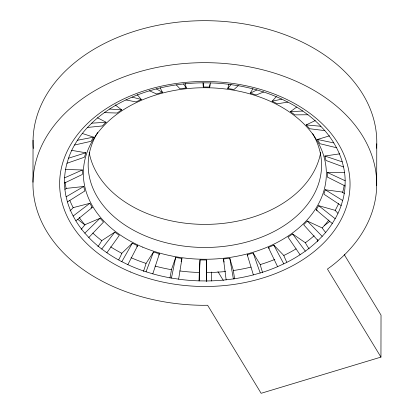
<?xml version="1.0" encoding="UTF-8"?>
<svg xmlns="http://www.w3.org/2000/svg" width="414" height="414" viewBox="0 0 414 414"><rect width="100%" height="100%" fill="white"/><g stroke="black" fill="none" stroke-linecap="round" stroke-linejoin="round"><path stroke-width="0.62" d="M64.506 183.029L64.605 177.844A140.346 99.065 0.1 0 1 66.53 164.958L68.527 158.189A140.346 99.065 0.1 0 1 74.504 145.035L77.408 140.274A140.346 99.065 0.1 0 1 87.499 127.44L92.42 122.492A140.346 99.065 0.1 0 1 104.344 112.649L109.612 109.037A140.346 99.065 0.1 0 1 123.884 100.897L132.076 97.119A140.346 99.065 0.1 0 1 149.485 90.811L156.311 88.896A140.346 99.065 0.1 0 1 176.307 84.87L184.753 83.83A140.346 99.065 0.1 0 1 203.051 82.831L210.4 82.909A140.346 99.065 0.1 0 1 228.657 84.285L238.247 85.703A140.346 99.065 0.1 0 1 256.892 89.936L263.64 91.991A140.346 99.065 0.1 0 1 281.83 99.132L288.853 102.61A140.346 99.065 0.1 0 1 302.81 111.04L307.933 114.761A140.346 99.065 0.1 0 1 319.479 124.847L324.85 130.633A140.346 99.065 0.1 0 1 333.808 142.933L336.53 147.751A140.346 99.065 0.1 0 1 342.254 161.874L343.739 167.836A140.346 99.065 0.1 0 1 345.172 180.752L345.074 185.938A140.346 99.065 0.1 0 1 343.149 198.823L341.152 205.592A140.346 99.065 0.1 0 1 335.174 218.747L332.271 223.508A140.346 99.065 0.1 0 1 322.18 236.342L317.264 241.29A140.346 99.065 0.1 0 1 305.335 251.132L300.067 254.745A140.346 99.065 0.1 0 1 285.8 262.885L277.603 266.668A140.346 99.065 0.1 0 1 260.194 272.976L253.368 274.891A140.346 99.065 0.1 0 1 233.372 278.912L224.926 279.957A140.346 99.065 0.1 0 1 206.627 280.951L199.279 280.873A140.346 99.065 0.1 0 1 181.022 279.502L171.432 278.079A140.346 99.065 0.1 0 1 152.787 273.845L146.038 271.791A140.346 99.065 0.1 0 1 127.848 264.649L120.826 261.172A140.346 99.065 0.1 0 1 106.874 252.742L101.746 249.021A140.346 99.065 0.1 0 1 90.2 238.94L84.834 233.149A140.346 99.065 0.1 0 1 75.871 220.853L73.154 216.03A140.346 99.065 0.1 0 1 67.425 201.913L65.94 195.951A140.346 99.065 0.1 0 1 64.506 183.029L82.303 174.491L82.391 169.963L65.257 169.466M344.551 172.364L327.407 172.503L327.319 177.032L345.074 185.938M32.975 182.207L33.048 140.227M211.544 281.008L211.559 272.039M317.729 241.564L317.735 239.644M376.699 185.772L376.771 143.793M380.952 357.106L327.443 269.064L331.009 266.487A171.877 121.323 0.1 0 0 287.559 77.718A171.877 121.323 0.1 0 0 38.642 152.916A171.877 121.323 0.1 0 0 202.524 305.299L207.626 305.258L261.13 393.3L380.952 357.106L381.025 315.121L344.241 254.594M199.279 280.873L199.998 259.935L206.415 260.002L206.643 272.557A33.451 0.331 89.5 0 0 206.721 281.598M199.041 280.92A33.451 0.911 -88.3 0 0 199.294 272.479L199.998 259.935M203.051 82.831L203.295 86.992L209.712 87.054L209.851 84.549M178.615 279.191L181.953 258.465L175.681 257.492L171.448 269.685A33.451 5.61 -80.1 0 1 169.957 278.001M209.712 87.054L210.4 82.909M171.432 278.079L175.681 257.492M181.12 261.544L181.953 258.465M238.247 85.703L234.029 89.496L227.757 88.529L228.921 84.213M344.324 193.612A33.451 23.282 15.1 0 1 342.73 192.127L325.254 189.767L323.893 194.192L341.152 205.592M342.554 192.733L342.73 192.127A140.346 99.065 0.1 0 0 344.267 185.011M71.627 150.334L85.817 152.797L84.456 157.222L66.97 163.256M152.787 273.845L159.4 253.798L153.506 252.002L146.054 263.397A33.451 9.9 -71.9 0 1 143.435 271.434M146.038 271.791L153.506 252.002M127.848 264.649L137.619 245.766L132.351 243.178L121.825 253.29A33.451 13.993 -62.6 0 1 118.709 259.821M158.769 254.905L159.4 253.798M263.64 91.991L256.204 94.987L250.31 93.191L252.825 88.756M121.814 261.689L132.351 243.178M337.912 213.288A33.451 22.014 29.5 0 1 335.19 210.353L318.671 205.68L316.136 209.841L332.271 223.508M82.205 133.437L93.569 137.153L91.039 141.309L74.504 145.035M106.874 252.742L119.304 235.369L114.828 232.119L101.761 240.627A33.451 17.388 -52.6 0 1 97.895 246.677M101.746 249.021L114.828 232.119M227.757 88.529L231.069 84.596M317.988 240.596L303.664 224.761L307.328 221.045L322.195 227.943L323.52 226.494A140.346 99.065 0.1 0 0 328.845 220.015M136.77 246.682L137.619 245.766M287.87 102.092L277.359 103.81L272.091 101.223L276.335 96.664M88.803 237.517L103.526 222.07L100.053 218.256L84.844 224.75A33.451 20.245 -40.6 0 1 81.16 229.335M97.44 117.767L106.041 122.228L102.382 125.944L87.499 127.44M84.834 233.149L100.053 218.256M75.871 220.853L92.229 207.517L89.854 203.31L73.169 207.637A33.451 22.221 -27.6 0 1 69.987 210.907M73.154 216.03L89.854 203.31M307.933 114.761L294.882 114.875L290.405 111.625L296.615 107.133M309.108 248.871A33.451 16.99 54.1 0 1 305.351 242.739L292.615 233.962L288.015 237.118L300.067 254.745M115.154 104.871L121.695 109.876L117.095 113.027L104.344 112.649M67.425 201.913L84.854 190.978L83.716 186.517L66.136 188.411A33.451 23.417 -12.3 0 1 64.936 189.498M66.121 196.805L83.716 186.517M250.31 93.191L256.892 89.936M324.85 130.633L309.656 128.733L306.184 124.919L315.235 120.583M286.752 262.083A33.451 13.351 64.4 0 1 283.802 255.469L273.794 245.083L268.396 247.525L277.603 266.668M64.605 177.844L82.391 169.963M137.122 94.578L141.314 99.463L135.916 101.906L125.897 99.914M68.527 158.189L85.817 152.797M91.018 207.885L92.229 207.517M336.53 147.751L319.856 143.684L317.481 139.471L329.585 135.818M262.657 272.671A33.451 9.372 73.2 0 1 260.209 264.577L253.192 253.037L247.236 254.708L253.368 274.891M160.135 87.794L162.474 92.281L156.518 93.957L149.485 90.811M272.091 101.223L281.83 99.132M77.408 140.274L93.569 137.153M226.142 279.828L223.456 259.019L229.77 258.222L233.387 270.518L235.778 270.156A140.346 99.065 0.1 0 0 251.075 267.077M343.558 166.977L325.994 160.472L324.855 156.016L339.78 153.837M185.312 83.628L186.253 87.97L179.94 88.767L176.307 84.87M91.691 123.186L106.041 122.228M290.405 111.625L302.81 111.04M109.612 109.037L121.695 109.876M306.184 124.919L320.876 126.27M171.448 269.685L170.257 269.473A140.346 99.065 0.1 0 1 155.084 266.078M317.481 139.471L333.808 142.933M132.076 97.119L141.314 99.463M316.136 209.841L317.336 210.229M324.855 156.016L342.254 161.874M327.407 172.503L345.172 180.752M156.311 88.896L162.474 92.281M325.254 189.767L342.714 200.526M318.671 205.68L335.174 218.747M307.328 221.045L322.18 236.342M268.396 247.525L269.235 248.503M84.844 224.75L84.218 224.01A140.346 99.065 0.1 0 1 79.141 217.428M292.615 233.962L305.335 251.132M183.542 83.954L186.253 87.97M217.955 271.651L223.327 280.49M273.794 245.083L283.787 263.868M247.236 254.708L247.82 255.831M253.192 253.037L260.194 272.976M223.456 259.019L224.129 262.124M229.77 258.222L233.372 278.912M203.227 83.224L203.295 86.992M206.415 260.002L206.627 280.951M33.291 148.481A171.877 121.323 0.1 0 1 204.521 20.684A171.877 121.323 0.1 0 1 376.569 148.238M312.699 133.696A116.696 82.37 0.1 0 1 205.592 247.468A116.696 82.37 0.1 0 1 96.498 134.452M96.783 133.955A116.696 82.37 0.1 0 1 97.668 132.464M320.684 152.435A116.696 82.37 0.1 0 1 205.085 224.383A116.696 82.37 0.1 0 1 89.181 152.476M338.626 203.574A140.346 99.065 0.1 0 1 335.19 210.353M314.123 235.763A140.346 99.065 0.1 0 1 305.351 242.739M296.088 248.85A140.346 99.065 0.1 0 1 283.802 255.469M274.839 259.428A140.346 99.065 0.1 0 1 260.209 264.577M225.547 271.496A140.346 99.065 0.1 0 1 206.643 272.557M199.294 272.479A140.346 99.065 0.1 0 1 179.831 270.953M146.054 263.397A140.346 99.065 0.1 0 1 131.057 257.694M121.825 253.29A140.346 99.065 0.1 0 1 110.636 246.837M101.761 240.627A140.346 99.065 0.1 0 1 92.814 233.056M73.169 207.637A140.346 99.065 0.1 0 1 69.764 200.231M66.136 188.411A140.346 99.065 0.1 0 1 65.055 182.113M234.645 278.876A33.451 4.844 81.7 0 1 233.387 270.518M325.792 232.621A33.451 19.825 42.9 0 1 322.195 227.943M329.632 221.485A165.947 117.136 0.1 0 1 324.234 225.614M84.989 224.973A165.947 117.136 0.1 0 1 77.744 219.26M142.695 247.132A121.499 85.76 0.1 0 0 326.341 174.755A121.499 85.76 0.1 0 0 145.526 98.599A121.499 85.76 0.1 0 0 142.695 247.132M130.55 271.993A145.205 102.496 0.1 0 0 350.027 185.498A145.205 102.496 0.1 0 0 133.934 94.485A145.205 102.496 0.1 0 0 130.55 271.993"/></g></svg>
